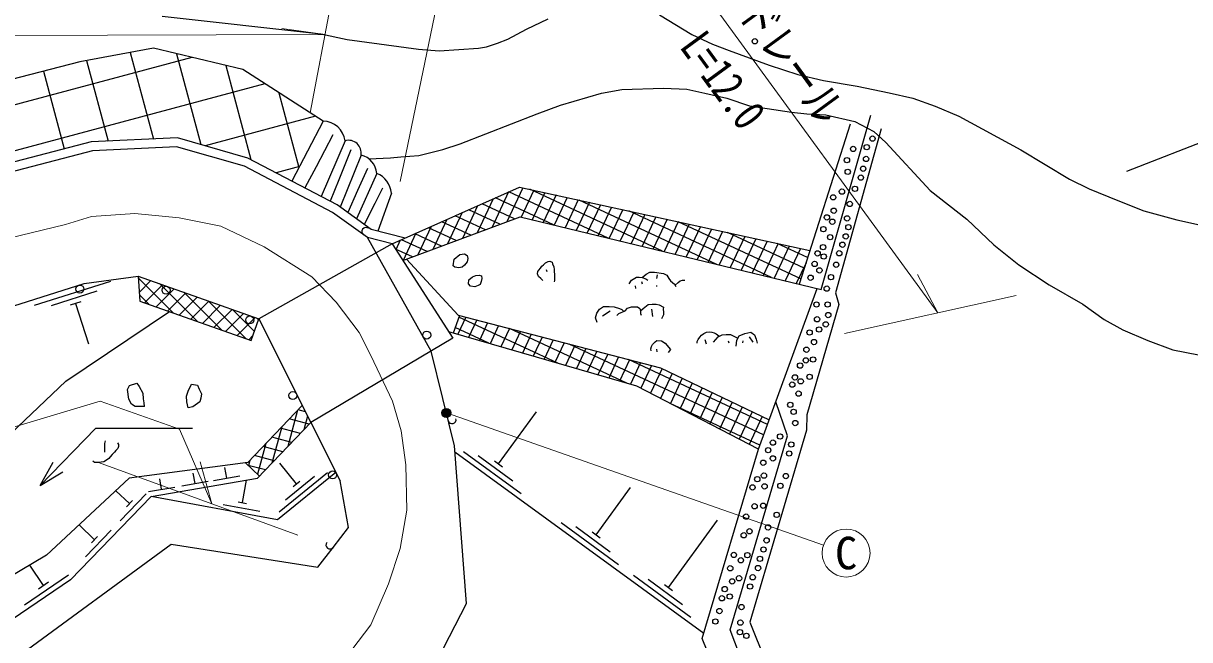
# Model space of a CAD drawing. Units: millimetres at full size, sheet at 1:1000; details may follow other scales. Extents: x 40000 to 680000, y 20000 to 380000.
# Drawn here: x 190114 to 255829, y 304040 to 338744 of the extents above; entities that cross this region are included whole.
import ezdxf
from ezdxf.enums import TextEntityAlignment as Align

# ---------------------------------------------------------------- set-up
doc = ezdxf.new("R2010")
doc.units = ezdxf.units.MM
doc.header["$LTSCALE"] = 1000
doc.linetypes.add('CHAIN', pattern=[18.5, 12, -1.5, 3.5, -1.5])
doc.linetypes.add('DASHED', pattern=[7.5, 6, -1.5])
for name, color, linetype, lineweight in [('M-BGD', 7, 'Continuous', 25), ('M-BMK', 2, 'CHAIN', 13), ('M-BMK-SRVR', 3, 'Continuous', 25), ('M-STR-HTXT', 7, 'Continuous', 13), ('M-STR-STR1', 1, 'Continuous', 25), ('M-STR-STRC', 7, 'Continuous', 25)]:
    doc.layers.add(name, color=color, linetype=linetype, lineweight=lineweight)
doc.styles.add('ＭＳ ゴシック', font='')
doc.styles.get('ＭＳ ゴシック').set_extended_font_data('MS Gothic')

msp = doc.modelspace()

# ---------------------------------------------------------------- hatches: boundary and pattern name
at = {"layer": 'M-STR-STRC'}
msp.add_hatch(color=256, dxfattribs=at).paths.add_polyline_path([(214054, 316578, -0.41421), (213721, 316698, -0.41421), (213841, 317031, -1)])

# ---------------------------------------------------------------- linework, layer by layer
at = {"layer": 'M-BGD'}
for p, q in [((199612, 336823), (164988, 327546)), ((193673, 336654), (194890, 332110)), ((196140, 337105), (197447, 332228)), ((198748, 337030), (200119, 331916)), ((191245, 336055), (192420, 331670)), ((201514, 336368), (202933, 331072)), ((203728, 335338), (175151, 327681)), ((204512, 334838), (205641, 330625)), ((206584, 333515), (200359, 331847)), ((207012, 333242), (205241, 329862)), ((235070, 323754), (237869, 333579)), ((236702, 333064), (233825, 324055)), ((207548, 332459), (206607, 330663)), ((208238, 332130), (206893, 328996)), ((208568, 331630), (207884, 329931)), ((209143, 331320), (207966, 328400)), ((205671, 330682), (204351, 330329)), ((209499, 330572), (208944, 329334)), ((210027, 330294), (208891, 327734)), ((210354, 329463), (209913, 328591)), ((217449, 329249), (216522, 327261)), ((218251, 329489), (217357, 327573)), ((223058, 326656), (217474, 329260)), ((218877, 329352), (218170, 327837)), ((226126, 325915), (218646, 329403)), ((210855, 329183), (210093, 327045)), ((216579, 328861), (215688, 326950)), ((217789, 327734), (215962, 328586)), ((219989, 327398), (216718, 328923)), ((219503, 329215), (218790, 327687)), ((220128, 329079), (219410, 327538)), ((220754, 328942), (220029, 327388)), ((221380, 328805), (220649, 327238)), ((222005, 328668), (221269, 327088)), ((229195, 325173), (221433, 328793)), ((214838, 328085), (214018, 326327)), ((215708, 328473), (214853, 326638)), ((216967, 327427), (215206, 328249)), ((222631, 328531), (221889, 326939)), ((223257, 328394), (222509, 326789)), ((223883, 328257), (223128, 326639)), ((224508, 328120), (223748, 326489)), ((232264, 324432), (224221, 328183)), ((225134, 327983), (224368, 326340)), ((213096, 327308), (212348, 325704)), ((213967, 327697), (213183, 326015)), ((215324, 326814), (213694, 327575)), ((216146, 327121), (214450, 327912)), ((225760, 327846), (224988, 326190)), ((226386, 327709), (225608, 326040)), ((227011, 327572), (226227, 325890)), ((227637, 327435), (226847, 325741)), ((233919, 324350), (227008, 327573)), ((228263, 327298), (227467, 325591)), ((212226, 326920), (211513, 325392)), ((213681, 326201), (212182, 326901)), ((214503, 326508), (212938, 327238)), ((228889, 327161), (228087, 325441)), ((229514, 327024), (228707, 325292)), ((230140, 326887), (229326, 325142)), ((234111, 324950), (229795, 326963)), ((230766, 326750), (229946, 324992)), ((231392, 326613), (230566, 324842)), ((212038, 325588), (211075, 326037)), ((211355, 326532), (211104, 325993)), ((212860, 325895), (211426, 326563)), ((232017, 326476), (231186, 324693)), ((232643, 326339), (231805, 324543)), ((233269, 326202), (232425, 324393)), ((234302, 325550), (232582, 326353)), ((233895, 326065), (233045, 324243)), ((219573, 324880), (219615, 324776)), ((234212, 325266), (233665, 324094)), ((195023, 324213), (190733, 322853)), ((196575, 324517), (196674, 323103)), ((196651, 324490), (196582, 324421)), ((198553, 322437), (196583, 324406)), ((197304, 324259), (196640, 323595)), ((197957, 324027), (196938, 323009)), ((199922, 321951), (197785, 324088)), ((224939, 324200), (224981, 324068)), ((225779, 323984), (225779, 323930)), ((225834, 324579), (225797, 324380)), ((194256, 323655), (191682, 322839)), ((197183, 322922), (196650, 323456)), ((198609, 323796), (197591, 322778)), ((199262, 323565), (198243, 322546)), ((199914, 323333), (198896, 322315)), ((201291, 321466), (199155, 323603)), ((224578, 323972), (224596, 323822)), ((193360, 323056), (192759, 322866)), ((193059, 322961), (193779, 320689)), ((196674, 323103), (202948, 320878)), ((200567, 323102), (199548, 322084)), ((201219, 322871), (200201, 321852)), ((202661, 320980), (200524, 323117)), ((201872, 322639), (200854, 321621)), ((202524, 322408), (201506, 321390)), ((203131, 321394), (201893, 322632)), ((203177, 322177), (202159, 321158)), ((202948, 320878), (203383, 322104)), ((203362, 322047), (203263, 322146)), ((214692, 322294), (214335, 321307)), ((215044, 322203), (214592, 321233)), ((220234, 319601), (214658, 322201)), ((215659, 322043), (215200, 321057)), ((222754, 322277), (223169, 322559)), ((225515, 322643), (225563, 322231)), ((216341, 320727), (214445, 321611)), ((216274, 321882), (215807, 320881)), ((216889, 321722), (216415, 320706)), ((217504, 321562), (217023, 320530)), ((224126, 318476), (217513, 321560)), ((218119, 321402), (217630, 320354)), ((203050, 321166), (202811, 320927)), ((218734, 321242), (218238, 320178)), ((219349, 321082), (218846, 320003)), ((219964, 320921), (219453, 319827)), ((220579, 320761), (220061, 319651)), ((228518, 320936), (228586, 320704)), ((229820, 320875), (229869, 320752)), ((230652, 320869), (230633, 320752)), ((231005, 321098), (231221, 320796)), ((221194, 320601), (220669, 319476)), ((231825, 315576), (220863, 320687)), ((221808, 320441), (221276, 319300)), ((222423, 320281), (221884, 319124)), ((223038, 320121), (222492, 318949)), ((225792, 320402), (225805, 320239)), ((223653, 319961), (223099, 318773)), ((224268, 319800), (223707, 318597)), ((232041, 316164), (224212, 319815)), ((224883, 319640), (224315, 318421)), ((225498, 319480), (224902, 318201)), ((226104, 319301), (225457, 317913)), ((226668, 319031), (226012, 317625)), ((227231, 318761), (226568, 317337)), ((227795, 318490), (227123, 317050)), ((228359, 318220), (227678, 316762)), ((228922, 317950), (228234, 316474)), ((229486, 317680), (228789, 316186)), ((230049, 317409), (229345, 315898)), ((205569, 316960), (205021, 314916)), ((206008, 316873), (205593, 316984)), ((216893, 313938), (219022, 316863)), ((231609, 314987), (226566, 317338)), ((230613, 317139), (229900, 315610)), ((231176, 316869), (230455, 315322)), ((206225, 316168), (205100, 316469)), ((206129, 316633), (205918, 315849)), ((206315, 316261), (207961, 312982)), ((231740, 316598), (231011, 315035)), ((194193, 315951), (191059, 312721)), ((194193, 315951), (199646, 315944)), ((205236, 315139), (204116, 315439)), ((204670, 316019), (204124, 313983)), ((205731, 315653), (204608, 315954)), ((203771, 315077), (203309, 313353)), ((204741, 314624), (203624, 314924)), ((202871, 314136), (202794, 313848)), ((204247, 314110), (203132, 314409)), ((214428, 314619), (228453, 304410)), ((214923, 314630), (218157, 312276)), ((215746, 314402), (217687, 312990)), ((191059, 312721), (191790, 314032)), ((191059, 312721), (192347, 313491)), ((201571, 313134), (201470, 313725)), ((202633, 314003), (203418, 313248)), ((203752, 313595), (202788, 313854)), ((205508, 312818), (204559, 313980)), ((216667, 314103), (217119, 313774)), ((197903, 312507), (197802, 313099)), ((199051, 312703), (200530, 312956)), ((199790, 312830), (199689, 313421)), ((200832, 313008), (202310, 313260)), ((202453, 311758), (202687, 313020)), ((204532, 311247), (207243, 313460)), ((204884, 311922), (206511, 313250)), ((205318, 312663), (205698, 312973)), ((196088, 311700), (195333, 312429)), ((195575, 310736), (197033, 312248)), ((197164, 312381), (198643, 312634)), ((222386, 309940), (224332, 312612)), ((195918, 311524), (196258, 311877)), ((201366, 311654), (203430, 311272)), ((202212, 311803), (202694, 311713)), ((194127, 309667), (193260, 310503)), ((193613, 308703), (195071, 310214)), ((220416, 310632), (223650, 308277)), ((221239, 310403), (223180, 308991)), ((226457, 306976), (229224, 310777)), ((193956, 309490), (194297, 309843)), ((222160, 310104), (222612, 309775)), ((191250, 307094), (190476, 308237)), ((190177, 306004), (192661, 307686)), ((224487, 307668), (227720, 305314)), ((190961, 306898), (191540, 307290)), ((225310, 307440), (227250, 306027)), ((226230, 307141), (226683, 306811))]:
    msp.add_line(p, q, dxfattribs=at)
at = {"layer": 'M-BGD', "linetype": 'DASHED'}
for p, q in [((206607, 330663), (205983, 329473)), ((207884, 329931), (207401, 328730)), ((208944, 329334), (208389, 328095)), ((209913, 328591), (209323, 327423))]:
    msp.add_line(p, q, dxfattribs=at)
at = {"layer": 'M-BGD'}
for points in [[(197940, 339142), (206879, 338153), (208361, 337842), (212377, 337283), (213547, 337203), (215765, 337352), (216212, 337413), (216825, 337623), (217412, 337860), (218473, 338412), (219679, 339004)], [(225959, 339215), (227773, 338118), (228947, 337571), (229877, 337209), (232137, 336380), (233753, 335868), (235200, 335524), (237086, 335213), (238896, 334833), (240229, 334524), (241487, 334072), (242820, 333516), (246314, 331614), (249058, 329963), (250161, 329426), (251789, 328772), (253246, 328189), (255096, 327675), (256897, 327278)], [(207012, 333242), (202475, 336138), (197443, 337342), (193294, 336585), (184919, 334417), (179539, 333361), (167479, 334346), (155289, 335470)], [(209583, 331115), (210807, 331165), (211386, 331224), (212396, 331299), (213750, 331638), (214720, 331966), (219062, 333654), (220371, 334128), (222694, 334815), (223844, 335017), (226180, 335103), (227504, 335033), (228511, 334809), (229747, 334533), (231030, 334093), (233392, 333739), (234255, 333654), (235330, 333594), (236972, 333221), (238033, 332647), (238714, 332041), (241215, 329324), (243282, 327716), (244789, 326281), (246211, 325151), (247914, 324022), (249813, 322940), (251006, 322070), (252066, 321491), (253477, 320891), (254880, 320351), (256324, 320080)], [(238452, 332811), (235870, 323561), (236053, 322921), (234253, 316700), (234240, 315845), (231043, 305021), (236297, 291941)], [(211624, 326652), (209713, 327143), (207788, 328527), (202763, 331161), (198805, 332291), (193940, 332066), (177724, 327844), (170554, 327389), (165687, 327481), (160124, 327997), (154744, 328412)], [(210890, 326324), (209498, 326682), (207525, 328101), (202576, 330694), (198746, 331788), (194015, 331569), (177804, 327348), (170565, 326889), (165659, 326982), (160082, 327499), (154706, 327914)], [(210890, 326324), (218075, 329528), (234429, 325948)], [(211496, 325386), (218106, 327853), (235070, 323754)], [(165723, 292230), (167939, 287321), (169031, 286805), (175105, 290522), (179543, 292533), (183179, 293001), (189360, 293171), (194936, 292949), (199879, 293737), (208407, 297118), (212826, 301711), (215092, 306078), (214403, 314953), (213091, 320291), (209498, 326682)], [(211707, 325464), (214621, 322313), (226008, 319347), (232131, 316411)], [(219385, 324272), (219275, 324374), (219147, 324490), (219078, 324633), (219093, 324764), (219156, 324847), (219248, 324958), (219326, 325065), (219427, 325154), (219534, 325259), (219677, 325342), (219785, 325351), (219907, 325300), (219928, 325199), (220005, 325029), (220020, 324886), (220026, 324749), (220041, 324612), (220041, 324478), (220050, 324257), (220014, 324192)], [(224990, 324427), (225205, 324625), (225409, 324733), (225673, 324727), (226182, 324656), (226362, 324559), (226476, 324368), (226583, 324242), (226805, 324062), (226877, 323924)], [(154194, 321281), (177607, 319047), (193537, 324094), (196575, 324517), (203383, 322104)], [(224255, 324084), (224387, 324288), (224666, 324445), (224816, 324451), (224990, 324427), (225181, 324350), (225295, 324278)], [(226841, 323993), (227001, 324147), (227118, 324246), (227244, 324288), (227379, 324291)], [(233185, 292210), (228364, 304111), (231528, 314766), (234845, 323809)], [(222446, 321900), (222359, 322164), (222421, 322427), (222585, 322647), (222805, 322792), (223119, 322792), (223395, 322785), (223712, 322680), (223835, 322622), (223945, 322513)], [(223555, 322298), (223658, 322401), (224030, 322547), (224156, 322710), (224380, 322783), (224599, 322789), (224726, 322783), (224841, 322692), (224878, 322558), (224884, 322413), (224926, 322310)], [(224878, 322558), (225036, 322686), (225318, 322921), (225545, 322940), (225764, 322940), (225934, 322892), (226176, 322765), (226158, 322643), (226188, 322486), (226176, 322322), (226116, 322182), (226073, 322103)], [(124678, 302267), (150361, 301291), (165138, 306372), (184630, 310106), (187081, 313449), (192507, 318595), (198340, 322512)], [(231528, 314766), (224680, 318316), (214081, 321380)], [(228079, 320735), (228084, 320833), (228141, 320945), (228228, 321074), (228329, 321191), (228457, 321284), (228614, 321352), (228794, 321368), (228902, 321363), (229042, 321323), (229158, 321264), (229294, 321152), (229333, 321130)], [(230269, 320569), (230317, 320897), (230439, 321140), (230768, 321286), (231096, 321359), (231303, 321201), (231412, 320958), (231461, 320739)], [(225480, 320297), (225478, 320418), (225514, 320543), (225569, 320655), (225642, 320736), (225715, 320807), (225805, 320885), (226072, 320873), (226279, 320727), (226573, 320387), (226437, 320204)], [(229004, 320800), (229259, 321092), (229490, 321213), (229721, 321225), (229953, 321225), (230378, 321019)], [(196935, 317175), (196406, 317160), (196211, 317308), (196063, 317580), (195986, 318134), (196102, 318351), (196507, 318490), (196648, 318289), (196850, 317927), (196866, 317596), (196912, 317370), (196918, 317174)], [(234726, 291941), (229937, 304602), (233177, 315520), (232504, 317428)], [(205828, 317231), (202760, 314019), (196085, 313127), (191424, 308798), (185660, 305388), (183284, 304626)], [(197309, 312102), (203300, 313125), (206315, 316261)], [(195416, 315125), (195469, 315036), (195481, 314912), (195434, 314812), (195328, 314694), (195245, 314605), (195127, 314464), (195015, 314334), (194926, 314245), (194808, 314139), (194643, 314062), (194351, 314025), (194130, 314021), (194023, 314098)], [(194732, 315243), (194690, 315089), (194682, 314605)], [(207720, 313462), (204434, 310780), (197309, 312102), (192775, 307401), (185659, 302584)], [(207567, 309237), (208427, 310348), (207961, 312982)], [(189791, 303064), (198434, 309410), (206707, 308127), (207567, 309237)]]:
    msp.add_lwpolyline(points, dxfattribs=at)
for points in [[(214337, 325092), (214384, 325467), (214713, 325733), (214974, 325765), (215127, 325675), (215155, 325494), (215116, 325309), (214966, 325128), (214840, 325006), (214648, 324971), (214431, 325010)], [(215211, 324309), (215420, 324463), (215613, 324541), (215797, 324573), (215923, 324522), (215955, 324368), (215911, 324203), (215852, 324046), (215746, 323975), (215557, 323908), (215314, 323951), (215192, 324081)], [(199405, 317090), (199335, 317432), (199311, 317752), (199397, 318032), (199598, 318420), (199934, 318367), (200020, 318149), (200152, 317884), (200113, 317635), (200067, 317440), (199668, 317155)]]:
    msp.add_lwpolyline(points, close=True, dxfattribs=at)
for centre, radius in [((231330, 337735), 150), ((237636, 331770), 150), ((237960, 332255), 150), ((236867, 331675), 150), ((237596, 331109), 150), ((236517, 331042), 150), ((237434, 330557), 150), ((236562, 330381), 150), ((237299, 330058), 150), ((236239, 329269), 150), ((236972, 329427), 150), ((235742, 328947), 150), ((236676, 328577), 150), ((235391, 327815), 150), ((235775, 328194), 150), ((235189, 327156), 150), ((235694, 327573), 150), ((236528, 327763), 150), ((236602, 327266), 150), ((235573, 326706), 150), ((236453, 326746), 150), ((235175, 326139), 150), ((236084, 325799), 150), ((236265, 326276), 150), ((234698, 325198), 150), ((234866, 325789), 150), ((235209, 325615), 150), ((235909, 325153), 150), ((234967, 324835), 150), ((193298, 323782), 225), ((234469, 324418), 150), ((235620, 324451), 150), ((198158, 323717), 225), ((235379, 323809), 150), ((234804, 322913), 150), ((235426, 322913), 150), ((202870, 322046), 225), ((234837, 322083), 150), ((235466, 322317), 150), ((212845, 321187), 225), ((234414, 321338), 150), ((234949, 321505), 150), ((235326, 321795), 150), ((234662, 320796), 150), ((234234, 320368), 150), ((233879, 319475), 150), ((234200, 319763), 150), ((234608, 319816), 150), ((233591, 318806), 150), ((233912, 318586), 150), ((234414, 318840), 150), ((233437, 318405), 150), ((205298, 317787), 225), ((233323, 317261), 150), ((233792, 317897), 150), ((233511, 316867), 150), ((233604, 316234), 150), ((232748, 315478), 150), ((232079, 314709), 150), ((232346, 315137), 150), ((233383, 315030), 150), ((231804, 314000), 150), ((232346, 314247), 150), ((233263, 314522), 150), ((207541, 313318), 225), ((231469, 313075), 150), ((231844, 313275), 150), ((231878, 312673), 150), ((232767, 312700), 150), ((233075, 313249), 150), ((231195, 312613), 150), ((231315, 311553), 150), ((231797, 311580), 150), ((230833, 310971), 150), ((232559, 311071), 150), ((231027, 310142), 150), ((232071, 310362), 150), ((230706, 309921), 150), ((231991, 309627), 150), ((230144, 308811), 150), ((230907, 308797), 150), ((231817, 309118), 150), ((229943, 308057), 150), ((230539, 308510), 150), ((231509, 308070), 150), ((231616, 308590), 150), ((230438, 307495), 150), ((231207, 307555), 150), ((229635, 306886), 150), ((230050, 307321), 150), ((231060, 307033), 150), ((229475, 306371), 150), ((229916, 306472), 150), ((229334, 305652), 150), ((230579, 305876), 150), ((229107, 305063), 150), ((230512, 304997), 150), ((230492, 304462), 150), ((230853, 304254), 150)]:
    msp.add_circle(centre, radius, dxfattribs=at)
for centre, radius, start, end in [((206962, 331955), 1288, 7.80703, 87.78856), ((208435, 331439), 718, 350.45731, 105.88768), ((208893, 330211), 1137, 4.18765, 77.30315), ((209520, 329052), 1342, 5.59959, 67.80823), ((209414, 327019), 225, 54.2774, 234.2774), ((214271, 316428), 225, 193.80358, 13.80358), ((207389, 309375), 225, 142.23677, 322.23677)]:
    msp.add_arc(centre, radius, start, end, dxfattribs=at)
at = {"layer": 'M-BMK'}
msp.add_lwpolyline([(207656, 302194), (209689, 304869), (210686, 307183), (211345, 309178), (211721, 311323), (211664, 313887), (211401, 315806), (210911, 317462), (209701, 320047), (209039, 321330), (207738, 323052), (206377, 324473), (203680, 326163), (201236, 327317), (198885, 327799), (196390, 328030), (193962, 327866), (192488, 327413), (187887, 326301)], dxfattribs=at)
at = {"layer": 'M-BMK-SRVR'}
msp.add_line((252282, 330428), (283093, 342330), dxfattribs=at)
at = {"layer": 'M-STR-HTXT'}
for p, q in [((214715, 346144), (211347, 329833)), ((226141, 343660), (241648, 322445)), ((207455, 339934), (206283, 333707)), ((207114, 338121), (204681, 338455)), ((155481, 337968), (207114, 338121)), ((241648, 322445), (240489, 324610)), ((246051, 323414), (236390, 321289)), ((213948, 316805), (235195, 309364)), ((194351, 314025), (205580, 309917)), ((200735, 311690), (200084, 314057))]:
    msp.add_line(p, q, dxfattribs=at)
msp.add_lwpolyline([(153862, 316984), (186347, 315041), (194445, 317472), (198917, 315894), (200735, 311690)], dxfattribs=at)
msp.add_circle((236470, 308918), 1350, dxfattribs=at)
at = {"layer": 'M-STR-STR1'}
for p, q in [((210890, 326324), (203383, 322104)), ((210890, 326324), (214315, 321019)), ((203383, 322104), (206315, 316261)), ((214315, 321019), (206315, 316261))]:
    msp.add_line(p, q, dxfattribs=at)
at = {"layer": 'M-STR-STRC'}
msp.add_circle((213948, 316805), 250, dxfattribs=at)

# ---------------------------------------------------------------- texts
at = {"layer": 'M-STR-HTXT', "style": 'ＭＳ ゴシック', "width": 0.8}
for s, p in [('ガードレール', (231046, 337377)), ('L=12.0', (228360, 334692))]:
    msp.add_text(s, height=1833, rotation=306.166, dxfattribs=at).set_placement(p, align=Align.BOTTOM_CENTER)
at = {"layer": 'M-STR-HTXT', "style": 'ＭＳ ゴシック'}
msp.add_text('C', height=1833, dxfattribs=at).set_placement((236470, 308918), align=Align.MIDDLE_CENTER)

doc.saveas('drawing.dxf')
